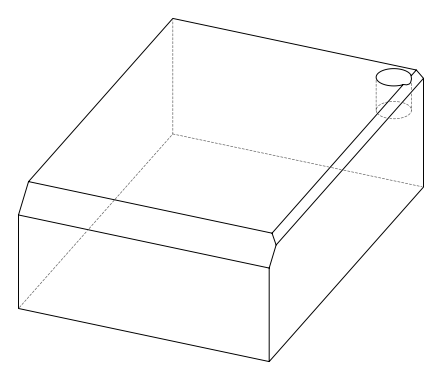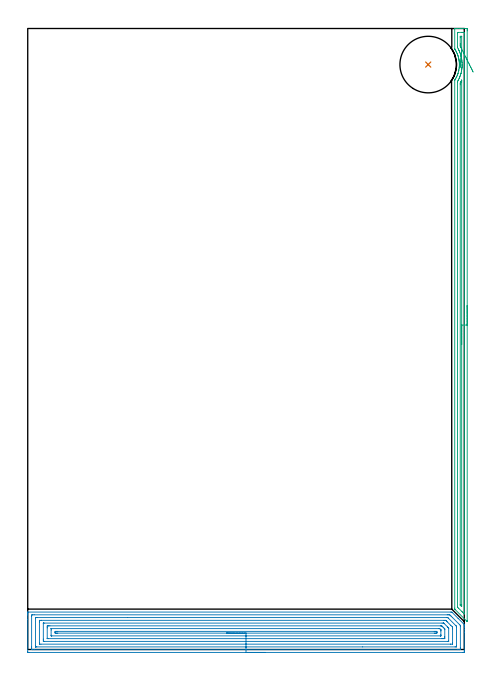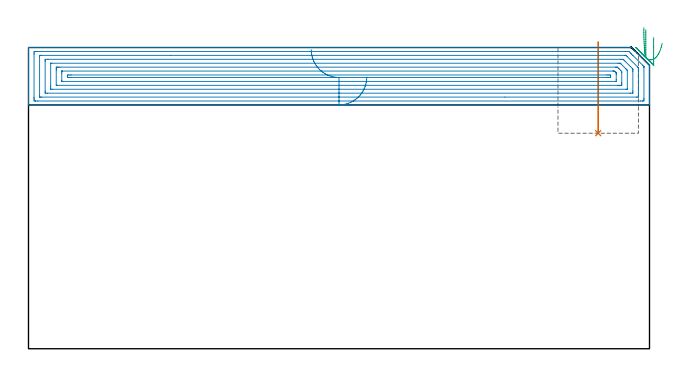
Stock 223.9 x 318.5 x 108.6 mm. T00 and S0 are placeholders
(PLAN: 3 operations, 1 tool changes, 22.1 min)
(1 INDEXABLE_INSERT_DRILL_BLIND_HOLE_FROM_SOLID | STEP1POCKET | UGT0302_008 | 0.13 min | 20398 mm3)
(2 AREA_MILL | FG_CHAMFER_SURFACE | UGT0205_001 | 14.53 min | 47970 mm3)
(3 AREA_MILL_1 | FG_CHAMFER_SURFACE_1 | UGT0205_001 | 7.42 min | 6117 mm3)
(TOOL UGT0302_008 | Indexable Insert Drill 29mm | D29 PA180 FL50 Z2)
(TOOL UGT0205_001 | Chamfer Mill 20 x 3 x 45 deg. | D20 FL50 Z2)
(OP 1 INDEXABLE_INSERT_DRILL_BLIND_HOLE_FROM_SOLID)
G17 G21 G94 G90
T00 M6
G54
G17 G0 G90 X205.4 Y300. S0 M3
G43 Z118.6 H0
G94 G81 G98 Z77.7 F250. R110.6
G80
M5
M2
(OP 2 AREA_MILL)
G17 G21 G94 G90
T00 M6
G54
G17 G0 G90 X121.95 Y-1.5 S1061 M3
G43 Z118.6 H0
Z97.9
G94 G1 X121.912 Z97.028 F250.
X121.798 Z96.164
X121.609 Z95.312
X121.347 Z94.48
X121.013 Z93.674
X120.61 Z92.9
X120.142 Z92.164
X119.61 Z91.472
X119.021 Z90.829
X118.378 Z90.24
X117.686 Z89.708
X116.95 Z89.24
X116.176 Z88.837
X115.37 Z88.503
X114.538 Z88.241
X113.687 Z88.052
X112.822 Z87.938
X111.95 Z87.9
X0.629
X0.067 Y-1.494 Z87.904
X0.008 Y-1.492 Z87.906
X0. Y-0.935 Z88.462
Y15.341 Z104.736
Y17.746 Z107.141
Y18.47 Z107.87
Y18.74 Z108.14
X0.007 Y19.153 Z108.545
X0.01 Y19.197 Z108.588
X0.182 Y19.2 Z108.6
X217.012
X217.495 Y19.198 Z108.587
X217.607 Y19.093 Z108.492
X220.735 Y15.966 Z105.363
X223.404 Y13.298 Z102.694
X223.867 Y12.832 Z102.232
X223.899 Y12.79 Z102.188
X223.9 Y12.408 Z101.806
Y12.31 Z101.708
Y11.519 Z100.914
Y10.267 Z99.664
Y8.85 Z98.245
Y-0.671 Z88.726
X223.898 Y-0.935 Z88.462
X223.892 Y-1.492 Z87.906
X223.833 Y-1.494 Z87.904
X223.271 Y-1.5 Z87.9
X111.95
Y-0.086 Z89.314
X3.352
X2.455 Y-0.083 Z89.317
X2.417 Y-0.081 Z89.319
X2.01 Y-0.046 Z89.354
X2.003 Y0.367 Z89.767
X2.001 Y0.844 Z90.244
X2. Y1.259 Z90.659
X2.001 Y16.856 Z106.256
X2.002 Y17.269 Z106.669
X2.01 Y17.746 Z107.146
X2.381 Y17.782 Z107.182
X2.417 Y17.783 Z107.183
X3.271 Y17.786 Z107.186
X215.183
X216.08 Y17.783 Z107.183
X216.118 Y17.781 Z107.181
X216.493 Y17.746 Z107.146
X217.012 Y17.236 Z106.636
X217.394 Y16.856 Z106.256
X217.906 Y16.344 Z105.744
X221.483 Y12.766 Z102.166
X221.834 Y12.408 Z101.808
X221.884 Y12.355 Z101.755
X221.89 Y12.304 Z101.704
X221.895 Y12.201 Z101.601
X221.899 Y11.994 Z101.394
Y0.844 Z90.244
X221.898 Y0.431 Z89.831
X221.89 Y-0.046 Z89.354
X221.519 Y-0.082 Z89.318
X221.483 Y-0.083 Z89.317
X220.629 Y-0.086 Z89.314
X111.95
Y1.328 Z90.728
X4.613 Y1.329 Z90.729
X4.206 Y1.33 Z90.73
X4.07 Y1.333 Z90.733
X4.025 Y1.335 Z90.735
X4.01 Y1.346 Z90.746
X4.006 Y1.393 Z90.793
X4.002 Y1.529 Z90.929
X4. Y1.734 Z91.134
Y1.938 Z91.338
X4.001 Y15.966 Z105.366
X4.003 Y16.168 Z105.568
X4.012 Y16.365 Z105.765
X4.206 Y16.367 Z105.767
X4.694 Y16.371 Z105.771
X51.249 Y16.372 Z105.772
X214.817 Y16.371 Z105.771
X215.224 Y16.37 Z105.77
X215.359 Y16.367 Z105.767
X215.405 Y16.365 Z105.765
X215.446 Y16.342 Z105.742
X215.525 Y16.268 Z105.668
X215.833 Y15.966 Z105.366
X219.694 Y12.106 Z101.506
X219.84 Y11.958 Z101.358
X219.874 Y11.92 Z101.32
X219.887 Y11.902 Z101.302
X219.892 Y11.859 Z101.259
X219.897 Y11.723 Z101.123
X219.9 Y11.519 Z100.919
Y11.314 Z100.714
X219.899 Y1.734 Z91.134
X219.897 Y1.532 Z90.932
X219.888 Y1.336 Z90.736
X219.694 Y1.333 Z90.733
X219.206 Y1.329 Z90.729
X171.779 Y1.328 Z90.728
X111.95
Y2.743 Z92.143
X6.768
X6.087 Y2.748 Z92.148
X6.012 Y2.75 Z92.15
X6.008 Y2.85 Z92.25
X6.003 Y3.069 Z92.469
X6. Y3.507 Z92.907
Y14.181 Z103.581
X6.003 Y14.629 Z104.029
X6.008 Y14.85 Z104.25
X6.013 Y14.95 Z104.35
X6.119 Y14.953 Z104.353
X6.888 Y14.957 Z104.357
X7.008
X213.556
X214.329 Y14.952 Z104.352
X214.376 Y14.95 Z104.35
X214.427 Y14.913 Z104.313
X214.535 Y14.81 Z104.21
X214.747 Y14.603 Z104.003
X215.164 Y14.187 Z103.587
X217.012 Y12.339 Z101.739
X217.825 Y11.519 Z100.919
X217.878 Y11.462 Z100.862
X217.89 Y11.408 Z100.808
X217.895 Y11.298 Z100.698
X217.898 Y11.077 Z100.477
X217.9 Y10.635 Z100.035
Y3.519 Z92.919
X217.897 Y3.071 Z92.471
X217.891 Y2.85 Z92.25
X217.887 Y2.75 Z92.15
X217.781 Y2.747 Z92.147
X217.012 Y2.743 Z92.143
X216.892
X111.95
Y4.157 Z93.557
X8.676 Y4.158 Z93.558
X8.025 Y4.161 Z93.561
X8.018 Y4.163 Z93.563
X8.006 Y4.179 Z93.579
X8.003 Y4.402 Z93.802
X8. Y5.075 Z94.475
Y5.292 Z94.692
X8.001 Y13.466 Z102.866
X8.002 Y13.508 Z102.908
X8.005 Y13.528 Z102.928
X8.009 Y13.534 Z102.934
X8.021 Y13.536 Z102.936
X8.183 Y13.54 Z102.94
X8.43 Y13.543 Z102.943
X212.541
X213.191 Y13.541 Z102.941
X213.311 Y13.538 Z102.938
X213.339 Y13.536 Z102.936
X213.372 Y13.518 Z102.918
X213.435 Y13.463 Z102.863
X213.603 Y13.298 Z102.698
X215.383 Y11.519 Z100.919
X215.539 Y11.359 Z100.759
X215.844 Y11.045 Z100.445
X215.89 Y10.991 Z100.391
X215.894 Y10.971 Z100.371
X215.897 Y10.93 Z100.33
X215.9 Y10.846 Z100.246
X215.899 Y4.234 Z93.634
X215.898 Y4.192 Z93.592
X215.895 Y4.172 Z93.572
X215.891 Y4.166 Z93.566
X215.879 Y4.164 Z93.564
X215.717 Y4.16 Z93.56
X215.47 Y4.157 Z93.557
X111.95
Y5.571 Z94.971
X10.465
X10.183 Y5.572 Z94.972
X10.074 Y5.575 Z94.975
X10.022 Y5.578 Z94.978
X10.009 Y5.584 Z94.984
X10.007 Y5.598 Z94.998
X10.001 Y5.753 Z95.153
X10. Y11.091 Z100.491
X10.002 Y11.519 Z100.919
X10.006 Y11.975 Z101.375
X10.014 Y12.122 Z101.522
X10.158 Y12.124 Z101.524
X10.465 Y12.127 Z101.527
X10.746 Y12.129 Z101.529
X11.359
X211.647 Y12.128 Z101.528
X211.929 Y12.127 Z101.527
X212.234 Y12.124 Z101.524
X212.306 Y12.122 Z101.522
X212.402 Y12.039 Z101.439
X212.541 Y11.908 Z101.308
X212.933 Y11.519 Z100.919
X213.435 Y11.016 Z100.416
X213.815 Y10.629 Z100.029
X213.869 Y10.571 Z99.971
X213.89 Y10.513 Z99.913
X213.894 Y10.398 Z99.798
X213.899 Y10.168 Z99.568
X213.9 Y6.609 Z96.009
X213.898 Y6.181 Z95.581
X213.894 Y5.725 Z95.125
X213.886 Y5.578 Z94.978
X213.742 Y5.576 Z94.976
X213.435 Y5.573 Z94.973
X213.154 Y5.571 Z94.971
X212.541
X111.95
Y6.985 Z96.385
X12.339 Y6.986 Z96.386
X12.253
X12.167 Y6.988 Z96.388
X12.01 Y6.994 Z96.394
X12.007 Y7.071 Z96.471
X12.002 Y7.321 Z96.721
X12. Y9.991 Z99.391
X12.004 Y10.629 Z100.029
X12.007 Y10.691 Z100.091
X12.009 Y10.703 Z100.103
X12.026 Y10.708 Z100.108
X12.081 Y10.711 Z100.111
X12.168 Y10.714 Z100.114
X210.753
X210.839 Y10.713 Z100.113
X211.011 Y10.709 Z100.109
X211.291 Y10.699 Z100.099
X211.366 Y10.629 Z100.029
X211.647 Y10.355 Z99.755
X211.799 Y10.2 Z99.6
X211.873 Y10.122 Z99.522
X211.888 Y10.103 Z99.503
X211.893 Y10.063 Z99.463
X211.896 Y9.991 Z99.391
X211.899 Y9.74 Z99.14
X211.9 Y9.488 Z98.888
Y7.709 Z97.109
X211.896 Y7.071 Z96.471
X211.893 Y7.009 Z96.409
X211.891 Y6.997 Z96.397
X211.874 Y6.992 Z96.392
X211.819 Y6.989 Z96.389
X211.732 Y6.986 Z96.386
X111.95 Y6.985 Z96.385
Y8.4 Z97.8
X15.388
X14.935
X14.491 Y8.402 Z97.802
X14.041 Y8.407 Z97.807
X14.005 Y8.85 Z98.25
X14.004 Y8.887 Z98.287
X14.041 Y9.293 Z98.693
X14.486 Y9.298 Z98.698
X14.935 Y9.3 Z98.7
X15.377
X208.512
X208.965
X209.409 Y9.298 Z98.698
X209.859 Y9.293 Z98.693
X209.895 Y8.85 Z98.25
X209.896 Y8.813 Z98.213
X209.859 Y8.407 Z97.807
X209.414 Y8.402 Z97.802
X208.965 Y8.4 Z97.8
X208.523
X111.95
X111.078 Z97.838
X110.214 Z97.951
X109.362 Z98.14
X108.53 Z98.403
X107.724 Z98.736
X106.95 Z99.139
X106.214 Z99.608
X105.522 Z100.139
X104.879 Z100.728
X104.29 Z101.372
X103.759 Z102.064
X103.29 Z102.8
X102.887 Z103.573
X102.553 Z104.379
X102.291 Z105.211
X102.102 Z106.063
X101.988 Z106.928
X101.95 Z107.8
G0 Z118.6
M5
M2
(OP 3 AREA_MILL_1)
G17 G21 G94 G90
T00 M6
G54
G17 G0 G90 X225.4 Y176.4 S1061 M3
G43 Z118.6 H0
Z112.2
G94 G1 Y176.362 Z111.328 F250.
Y176.248 Z110.463
Y176.059 Z109.612
Y175.797 Z108.78
Y175.463 Z107.974
Y175.06 Z107.2
Y174.592 Z106.464
Y174.06 Z105.772
Y173.471 Z105.129
Y172.828 Z104.54
Y172.136 Z104.008
Y171.4 Z103.54
Y170.626 Z103.137
Y169.82 Z102.803
Y168.988 Z102.541
Y168.137 Z102.352
Y167.272 Z102.238
Y166.4 Z102.2
Y14.828
X225.399 Y14.476 Z102.201
X225.398 Y14.43 Z102.202
X225.391 Y14.313 Z102.205
X225.307 Y14.395 Z102.291
X225.223 Y14.476 Z102.374
X219.13 Y20.57 Z108.469
X219.041 Y20.661 Z108.559
X219.007 Y20.699 Z108.593
X219. Y21.178 Z108.6
Y291.961
X219.006 Y292.006 Z108.592
X219.029 Y292.056 Z108.57
X219.209 Y292.345 Z108.389
X219.447 Y292.744 Z108.152
X219.467 Y292.777 Z108.132
X219.694 Y293.193 Z107.905
X219.816 Y293.421 Z107.78
X219.831 Y293.45 Z107.765
X219.941 Y293.671 Z107.658
X220.145 Y294.116 Z107.453
X220.335 Y294.564 Z107.261
X220.364 Y294.642 Z107.231
X220.425 Y294.796 Z107.173
X220.507 Y295.009 Z107.092
X220.536 Y295.089 Z107.064
X220.666 Y295.457 Z106.932
X220.699 Y295.558 Z106.899
X220.926 Y296.35 Z106.673
X221.036 Y296.796 Z106.562
X221.108 Y297.152 Z106.489
X221.126 Y297.243 Z106.47
X221.267 Y298.136 Z106.328
X221.312 Y298.58 Z106.283
X221.32 Y298.664 Z106.273
X221.359 Y299.029 Z106.239
X221.364 Y299.124 Z106.232
X221.373 Y299.254 Z106.226
X221.387 Y299.476 Z106.212
X221.395 Y299.923 Z106.203
X221.394 Y300.001 Z106.202
X221.393 Y300.089 Z106.203
Y300.112 Z106.204
X221.392 Y300.188 Z106.206
X221.39 Y300.369 Z106.209
X221.376 Y300.651 Z106.223
X221.367 Y300.816 Z106.23
X221.361 Y300.874 Z106.233
X221.289 Y301.709 Z106.307
X221.278 Y301.791 Z106.316
X221.233 Y302.156 Z106.364
X221.196 Y302.377 Z106.401
X221.159 Y302.602 Z106.438
X221.069 Y303.049 Z106.529
X221.017 Y303.276 Z106.581
X220.967 Y303.495 Z106.633
X220.944 Y303.579 Z106.655
X220.847 Y303.942 Z106.752
X220.716 Y304.388 Z106.882
X220.687 Y304.472 Z106.91
X220.555 Y304.863 Z107.045
X220.399 Y305.281 Z107.198
X220.363 Y305.366 Z107.232
X220.264 Y305.609 Z107.334
X220.214 Y305.73 Z107.383
X220.015 Y306.174 Z107.584
X219.818 Y306.58 Z107.781
X219.689 Y306.825 Z107.91
X219.556 Y307.068 Z108.042
X219.292 Y307.517 Z108.305
X219.187 Y307.686 Z108.411
X219.035 Y307.935 Z108.564
X219.006 Y307.994 Z108.592
X219. Y308.047 Z108.6
Y318.324
X219.003 Y318.491 Z108.588
X219.037 Y318.5 Z108.554
X219.422 Z108.177
X219.727 Z107.873
X220.425 Z107.17
X221.661 Z105.936
X222.197 Z105.397
X222.818 Z104.777
X224.593 Z103.003
X224.863 Y318.498 Z102.734
X225.391 Y318.492 Z102.205
X225.394 Y318.413 Z102.203
X225.399 Y317.877 Z102.201
X225.4 Y317.337 Z102.2
Y166.4
X223.986 Z103.614
X223.985 Y18.487 Z103.615
X223.975 Y18.187 Z103.625
X223.656 Y18.497 Z103.944
X223.088 Y19.063 Z104.512
X222.759 Y19.391 Z104.841
X220.974 Y21.178 Z106.626
X220.425 Y21.737 Z107.175
X220.415 Y22.072 Z107.185
X220.414 Y22.082 Z107.186
X220.415 Y291.077 Z107.185
X220.425 Y291.264 Z107.175
X220.67 Y291.714 Z106.93
X220.803 Y291.961 Z106.797
X220.979 Y292.296 Z106.621
X221.272 Y292.896 Z106.328
X221.312 Y292.987 Z106.288
X221.536 Y293.523 Z106.064
X221.626 Y293.748 Z105.974
X221.783 Y294.168 Z105.817
X221.952 Y294.642 Z105.648
X221.987 Y294.749 Z105.613
X222.2 Y295.47 Z105.4
X222.214 Y295.521 Z105.386
X222.218 Y295.536 Z105.382
X222.388 Y296.24 Z105.212
X222.427 Y296.429 Z105.173
X222.53 Y296.991 Z105.07
X222.584 Y297.323 Z105.016
X222.652 Y297.762 Z104.948
X222.704 Y298.217 Z104.896
X222.723 Y298.4 Z104.877
X222.738 Y298.568 Z104.862
X222.78 Y299.11 Z104.82
X222.797 Y299.344 Z104.803
X222.799 Y299.372 Z104.801
X222.8 Y299.4 Z104.8
X222.81 Y300.004 Z104.79
Y300.016
X222.801 Y300.293 Z104.799
X222.775 Y300.898 Z104.825
X222.751 Y301.237 Z104.849
X222.702 Y301.791 Z104.898
X222.656 Y302.226 Z104.944
X222.592 Y302.685 Z105.008
X222.485 Y303.292 Z105.115
X222.427 Y303.579 Z105.173
X222.224 Y304.449 Z105.376
X222.217 Y304.472 Z105.383
X222.2 Y304.536 Z105.4
X221.946 Y305.366 Z105.654
X221.817 Y305.752 Z105.783
X221.626 Y306.26 Z105.974
X221.535 Y306.483 Z106.065
X221.312 Y307.014 Z106.288
X221.251 Y307.153 Z106.349
X221.198 Y307.269 Z106.402
X220.801 Y308.047 Z106.799
X220.425 Y308.736 Z107.175
X220.415 Y308.941 Z107.185
Y308.951
X220.414 Y316.101 Z107.186
X220.425 Y316.49 Z107.175
X220.908 Y316.498 Z106.692
X222.681 Y316.5 Z104.919
X223.088 Y316.499 Z104.512
X223.571 Y316.497 Z104.029
X223.975 Y316.49 Z103.625
X223.985 Y316.09 Z103.615
X223.986 Y316.08 Z103.614
Y166.4
X222.572 Z105.028
X222.571 Y22.966 Z105.029
X222.57 Y22.593 Z105.03
X222.566 Y22.072 Z105.034
X222.565 Y22.052 Z105.035
X222.535 Y22.072 Z105.065
X222.2 Y22.401 Z105.4
X221.919 Y22.684 Z105.681
X221.85 Y22.758 Z105.75
X221.836 Y22.775 Z105.764
X221.833 Y22.797 Z105.767
X221.831 Y22.841 Z105.769
X221.829 Y22.966 Z105.771
Y289.653
X221.832 Y290.174 Z105.768
X221.834 Y290.542 Z105.766
X222.103 Y291.067 Z105.497
X222.136 Y291.132 Z105.464
X222.2 Y291.264 Z105.4
X222.528 Y291.961 Z105.072
X222.541 Y291.986 Z105.059
X222.564 Y292.029 Z105.036
X222.566 Y291.961 Z105.034
X222.57 Y291.698 Z105.03
X222.571 Y291.587 Z105.029
X222.572 Y291.067 Z105.028
Y166.4
Y165.528 Z105.066
Y164.664 Z105.18
Y163.812 Z105.369
Y162.98 Z105.631
Y162.174 Z105.965
Y161.4 Z106.368
Y160.664 Z106.837
Y159.972 Z107.368
Y159.329 Z107.957
Y158.74 Z108.601
Y158.209 Z109.293
Y157.74 Z110.028
Y157.337 Z110.802
Y157.003 Z111.608
Y156.741 Z112.44
Y156.552 Z113.292
Y156.438 Z114.157
Y156.4 Z115.028
G0 Z118.6
X228.462 Y296.153
Z110.089
G1 X228.288 Y296.502 Z109.309
X228.084 Y296.911 Z108.565
X227.852 Y297.376 Z107.865
X227.594 Y297.894 Z107.212
X227.311 Y298.46 Z106.612
X227.006 Y299.072 Z106.07
X226.681 Y299.723 Z105.589
X226.339 Y300.41 Z105.173
X225.981 Y301.126 Z104.826
X225.612 Y301.866 Z104.55
X225.233 Y302.626 Z104.348
X224.848 Y303.398 Z104.219
X224.459 Y304.177 Z104.167
X224.07 Y304.957 Z104.191
X223.683 Y305.733 Z104.29
X223.301 Y306.497 Z104.465
X222.928 Y307.246 Z104.714
X222.566 Y307.972 Z105.034
X222.528 Y308.047 Z105.072
X222.2 Y308.726 Z105.4
X222.094 Y308.941 Z105.506
X221.987 Y309.156 Z105.613
X221.836 Y309.447 Z105.764
X221.834 Y309.575 Z105.766
X221.831 Y309.834 Z105.769
X221.829 Y310.208 Z105.771
X221.828 Y310.728 Z105.772
X221.83 Y313.782 Z105.77
X221.833 Y314.303 Z105.767
X221.835 Y314.48 Z105.765
X222.01 Y314.494 Z105.59
X222.2 Y314.497 Z105.4
X222.396 Y314.496 Z105.204
X222.526 Y314.492 Z105.074
X222.565 Y314.489 Z105.035
X222.567 Y314.472 Z105.033
X222.569 Y314.427 Z105.031
X222.571 Y314.303 Z105.029
Y308.567
X222.57 Y308.047 Z105.03
X222.568 Y308.009 Z105.032
X222.566 Y307.972 Z105.034
X222.5 Y307.108 Z105.138
X222.436 Y306.257 Z105.317
X222.373 Y305.424 Z105.569
X222.311 Y304.616 Z105.893
X222.253 Y303.84 Z106.287
X222.197 Y303.101 Z106.747
X222.144 Y302.404 Z107.27
X222.095 Y301.756 Z107.851
X222.05 Y301.161 Z108.487
X222.009 Y300.623 Z109.173
X221.973 Y300.147 Z109.903
X221.942 Y299.736 Z110.672
X221.916 Y299.394 Z111.474
X221.895 Y299.122 Z112.303
X221.88 Y298.924 Z113.152
X221.871 Y298.8 Z114.016
X221.867 Y298.752 Z114.887
X221.87 Y298.779 Z115.759
G0 Z118.6
M5
M2
